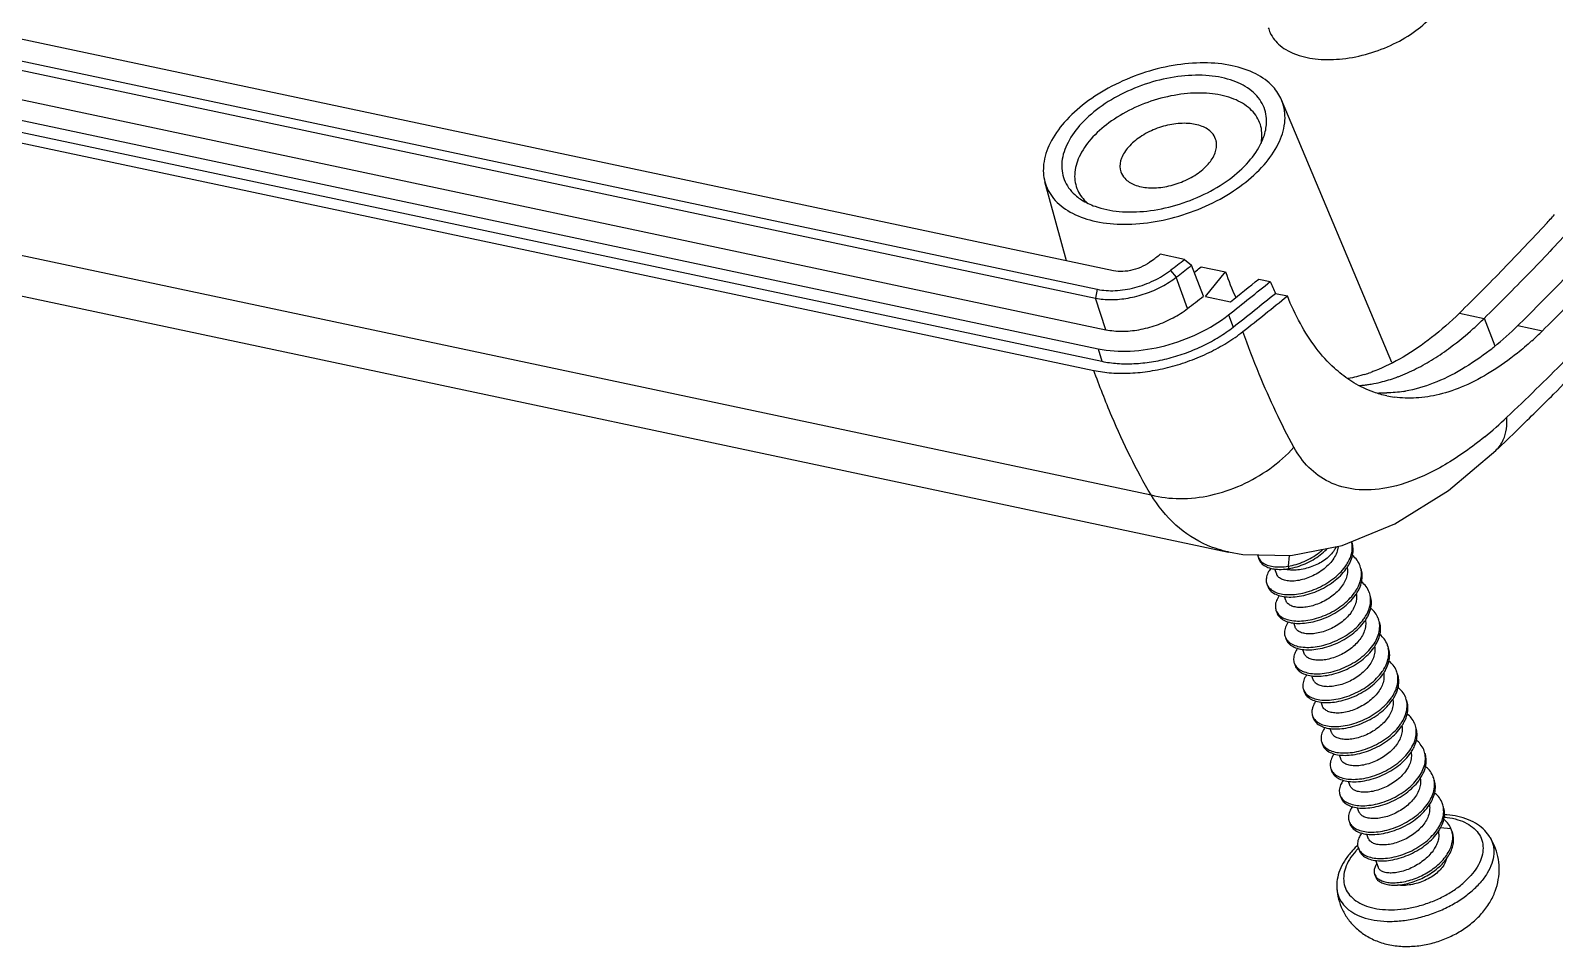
# Model space of a CAD drawing. Header units: millimetres. Extents: x 1786 to 4339, y -2795 to -1928.
# Drawn here: x 3436.51 to 3479.31, y -2686.36 to -2660.64 of the extents above; entities that cross this region are included whole.
import ezdxf

# ---------------------------------------------------------------- set-up
doc = ezdxf.new("R2010")
doc.units = ezdxf.units.MM

# ---------------------------------------------------------------- blocks, each defined once
blk = doc.blocks.new('*u252')
at = {"color": 7, "linetype": 'Continuous'}
for p, q in [((-4.547, -70.261, 0), (-73.9, -55.551, 0)), ((-74.415, -56.14, 0), (-5.062, -70.849, 0)), ((-74.472, -56.419, 0), (-5.119, -71.128, 0)), ((-74.14, -57.428, 0), (-4.787, -72.138, 0)), ((-74.872, -57.936, 0), (-5.033, -72.748, 0)), ((-74.754, -58.335, 0), (-4.915, -73.147, 0)), ((-75.007, -58.626, 0), (-5.171, -73.438, 0)), ((-72.791, -62.678, 0), (-3.348, -77.406, 0)), ((-70.022, -64.566, 0), (-0.875, -79.231, 0)), ((4.342, -73.185, 0), (0.82, -64.808, 0)), ((-6.04, -69.944, 0), (-6.734, -67.424, 0)), ((-2.278, -69.895, 0), (-3.055, -69.73, 0)), ((-2.278, -69.895, 0), (-2.056, -70.081, 0)), ((-2.724, -70.244, 0), (-2.541, -70.461, 0)), ((-2.182, -71.464, 0), (-2.541, -70.461, 0)), ((-2.103, -70.118, 0), (-2.056, -70.081, 0)), ((-1.676, -71.067, 0), (-2.056, -70.081, 0)), ((-1.968, -70.31, 0), (-1.91, -70.264, 0)), ((-1.746, -70.132, 0), (-0.969, -70.297, 0)), ((-1.614, -71.08, 0), (-0.969, -70.297, 0)), ((-5.062, -70.849, 0), (-5.119, -71.128, 0)), ((0.091, -70.522, 0), (0.458, -70.599, 0)), ((0.621, -70.979, 0), (1.004, -71.061, 0)), ((-4.787, -72.138, 0), (-5.119, -71.128, 0)), ((-1.614, -71.08, 0), (-0.816, -71.25, 0)), ((-0.873, -71.664, 0), (-0.724, -72.055, 0)), ((6.493, -71.609, 0), (7.284, -71.777, 0)), ((7.286, -71.774, 0), (7.619, -72.657, 0)), ((8.359, -72.005, 0), (9.145, -72.171, 0)), ((-5.033, -72.748, 0), (-4.915, -73.147, 0)), ((7.659, -75.99, 0), (7.659, -75.99, 0)), ((-0.875, -79.231, 0), (-0.88, -79.23, 0)), ((0.069, -79.382, 0), (0.095, -79.459, 0)), ((1.065, -79.346, 0), (1.025, -79.685, 0)), ((1.025, -79.685, 0), (1.051, -79.762, 0)), ((0.665, -79.938, 0), (0.608, -79.774, 0)), ((0.348, -80.246, 0), (0.375, -80.323, 0)), ((0.957, -80.78, 0), (0.913, -80.654, 0)), ((0.64, -81.088, 0), (0.666, -81.165, 0)), ((1.248, -81.622, 0), (1.205, -81.496, 0)), ((0.931, -81.93, 0), (0.958, -82.007, 0)), ((1.54, -82.464, 0), (1.496, -82.339, 0)), ((1.223, -82.772, 0), (1.249, -82.848, 0)), ((1.514, -83.614, 0), (1.541, -83.69, 0)), ((1.831, -83.306, 0), (1.788, -83.181, 0)), ((2.123, -84.148, 0), (2.08, -84.023, 0)), ((1.806, -84.456, 0), (1.832, -84.532, 0)), ((2.414, -84.99, 0), (2.371, -84.866, 0)), ((2.098, -85.298, 0), (2.124, -85.374, 0)), ((2.706, -85.832, 0), (2.663, -85.708, 0)), ((2.389, -86.14, 0), (2.416, -86.216, 0)), ((2.997, -86.674, 0), (2.954, -86.55, 0)), ((2.681, -86.982, 0), (2.707, -87.058, 0)), ((3.289, -87.516, 0), (3.246, -87.391, 0)), ((2.972, -87.823, 0), (2.999, -87.9, 0)), ((5.89, -88.024, 0), (6.223, -88.05, 0)), ((3.58, -88.358, 0), (3.537, -88.233, 0)), ((6.244, -88.103, 0), (6.223, -88.05, 0)), ((6.27, -88.18, 0), (6.244, -88.103, 0)), ((3.264, -88.665, 0), (3.29, -88.742, 0)), ((3.907, -89.301, 0), (3.829, -89.074, 0)), ((3.786, -89.507, 0), (3.813, -89.584, 0))]:
    blk.add_line(p, q, dxfattribs=at)
at = {"color": 7, "linetype": 'Continuous', "elevation": 0}
blk.add_lwpolyline([(-0.88, -79.23), (-0.418, -79.311), (1.117, -79.347), (2.75, -79.028), (4.434, -78.337), (6.143, -77.265), (7.659, -75.99)], dxfattribs=at)
at = {"color": 7, "linetype": 'Continuous'}
for centre, radius, start, end in [((-1.588, -65.338, 0), 1.949, 335.1603, 340.8011), ((-48.075, -14.621, 0), 80.484, 314.5222, 318.00179), ((-64.548, 8.615, 0), 99.595, 307.9266, 308.12829), ((-64.582, 9.141, 0), 100.64, 307.92641, 308.24885), ((-64.557, 9.126, 0), 100.897, 307.92642, 308.2424), ((-62.977, 5.972, 0), 97.678, 308.69559, 308.81912), ((-63.663, 8.211, 0), 101.6, 308.17104, 309.13201), ((-63.303, 7.532, 0), 100.554, 308.42019, 309.08285), ((-63.528, 7.839, 0), 101.623, 308.17092, 309.1415), ((7.514, -67.797, 0), 7.592, 201.6584, 204.7781), ((-64.154, 8.068, 0), 100.825, 307.92627, 308.29129), ((-63.315, 7.813, 0), 101.775, 308.17111, 309.19601), ((-0.549, -63.806, 0), 11.175, 312.0569, 314.4988), ((0.948, -64.495, 0), 10.551, 309.0884, 314.6234), ((1.438, -64.36, 0), 10.973, 312.1325, 314.6143), ((1.559, -65.228, 0), 9.596, 308.0166, 309.0124), ((3.029, -70.128, 0), 3.801, 273.7775, 275.4525), ((3.022, -70.053, 0), 3.876, 275.4565, 277.6448), ((1.973, -68.769, 0), 5.024, 287.4077, 289.6759), ((3.011, -69.976, 0), 3.954, 277.6448, 278.4998), ((2.989, -69.831, 0), 4.101, 278.5092, 280.8675), ((2.728, -68.821, 0), 5.145, 287.7001, 290.6163), ((4.108, -70.62, 0), 3.537, 266.8543, 271.0578), ((4.873, -70.983, 0), 3.339, 258.0132, 262.1803), ((4.058, -69.991, 0), 4.168, 279.104, 279.8471), ((-0.86, -65.587, 0), 12.884, 309.3053, 313.5051), ((-51.722, -13.292, 0), 86.355, 313.44325, 314.10032), ((2.367, -79.074, 0), 0.709, 12.4898, 13.8803), ((0.407, -79.265, 0), 0.358, 189.236, 211.3268), ((0.401, -79.269, 0), 0.351, 211.3658, 211.5969), ((2.668, -79.914, 0), 0.699, 12.4703, 19.058), ((0.702, -80.124, 0), 0.374, 199.1208, 211.4836), ((2.959, -80.756, 0), 0.7, 12.4725, 19.0524), ((0.994, -80.965, 0), 0.375, 199.1486, 211.4703), ((0.989, -80.968, 0), 0.369, 211.4926, 212.1211), ((3.249, -81.598, 0), 0.701, 12.4752, 19.0479), ((1.287, -81.806, 0), 0.376, 199.1755, 211.4612), ((1.283, -81.809, 0), 0.372, 211.4745, 212.6496), ((3.54, -82.44, 0), 0.702, 12.4783, 19.0446), ((1.578, -82.648, 0), 0.376, 199.1967, 211.4719), ((1.576, -82.649, 0), 0.374, 211.4739, 213.1901), ((1.711, -82.506, 0), 0.572, 233.9597, 239.859), ((3.83, -83.283, 0), 0.703, 12.4816, 19.0423), ((1.871, -83.489, 0), 0.378, 199.2258, 211.454), ((1.87, -83.49, 0), 0.376, 211.4494, 213.7022), ((4.121, -84.125, 0), 0.704, 12.4853, 19.0411), ((2.163, -84.331, 0), 0.378, 199.2484, 214.2264), ((4.412, -84.967, 0), 0.705, 12.489, 19.041), ((2.455, -85.173, 0), 0.379, 199.269, 211.4601), ((2.457, -85.172, 0), 0.381, 211.4379, 214.7491), ((4.703, -85.809, 0), 0.705, 12.4928, 19.0418), ((2.747, -86.014, 0), 0.379, 199.2873, 211.4673), ((2.75, -86.013, 0), 0.383, 211.4368, 215.2705), ((4.994, -86.651, 0), 0.706, 12.4966, 19.0434), ((3.038, -86.856, 0), 0.379, 199.303, 211.4768), ((3.044, -86.853, 0), 0.385, 211.4385, 215.7905), ((4.283, -86.41, 0), 1.471, 326.0348, 326.7486), ((5.285, -87.493, 0), 0.706, 12.5003, 19.046), ((3.33, -87.698, 0), 0.379, 199.3158, 211.4884), ((3.337, -87.694, 0), 0.387, 211.4429, 216.3092), ((4.578, -87.254, 0), 1.467, 326.2743, 326.7498), ((5.593, -88.328, 0), 0.688, 9.2025, 19.0634), ((6.672, -88.796, 0), 0.922, 29.166, 34.3386), ((5.065, -90.581, 0), 2.695, 133.2789, 138.7517), ((4.912, -90.284, 0), 2.295, 136.4085, 138.8022), ((5.222, -90.743, 0), 2.92, 132.4861, 133.3385), ((4.978, -90.346, 0), 2.385, 135.8293, 136.4198), ((3.621, -88.54, 0), 0.378, 199.3256, 211.5017), ((3.63, -88.535, 0), 0.389, 211.4496, 216.8267), ((4.077, -89.4, 0), 0.31, 215.1002, 218.044)]:
    blk.add_arc(centre, radius, start, end, dxfattribs=at)
for points, start_tangent, end_tangent in [([(0.395, -62.503, 0), (0.452, -62.662, 0), (0.775, -63.072, 0), (1.299, -63.361, 0), (1.982, -63.505, 0), (2.768, -63.494, 0), (3.594, -63.328, 0), (4.394, -63.021, 0), (5.101, -62.597, 0), (5.659, -62.09, 0)], (0.262345, -0.964974), (0.658501, 0.75258)), ([(0.82, -64.809, 0), (0.547, -64.387, 0), (-0.004, -63.976, 0), (-0.755, -63.716, 0), (-1.653, -63.626, 0), (-2.639, -63.711, 0), (-3.644, -63.966, 0), (-4.601, -64.373, 0), (-5.443, -64.905, 0), (-6.114, -65.524, 0)], (-0.389768, 0.920913), (-0.658501, -0.75258)), ([(0.252, -65.979, 0), (0.338, -65.544, 0), (0.231, -64.985, 0), (-0.132, -64.524, 0), (-0.721, -64.199, 0), (-1.49, -64.036, 0), (-2.375, -64.048, 0), (-3.304, -64.235, 0), (-4.203, -64.581, 0), (-4.999, -65.058, 0), (-5.627, -65.628, 0)], (0.327626, 0.944808), (-0.658501, -0.75258)), ([(0.192, -65.983, 0), (0.094, -65.471, 0), (-0.238, -65.049, 0), (-0.777, -64.752, 0), (-1.48, -64.603, 0), (-2.289, -64.614, 0), (-3.14, -64.785, 0), (-3.962, -65.101, 0), (-4.69, -65.538, 0), (-5.265, -66.059, 0)], (0.038762, 0.999248), (-0.658501, -0.75258)), ([(0.258, -66.876, 0), (0.712, -66.21, 0), (0.918, -65.543, 0), (0.862, -64.922, 0), (0.82, -64.809, 0)], (0.658501, 0.75258), (-0.389768, 0.920913)), ([(-6.114, -65.524, 0), (-6.568, -66.19, 0), (-6.774, -66.857, 0), (-6.734, -67.424, 0)], (-0.658501, -0.75258), (0.264334, -0.964431)), ([(-5.627, -65.628, 0), (-6.037, -66.244, 0), (-6.194, -66.856, 0), (-6.087, -67.416, 0), (-5.724, -67.877, 0), (-5.566, -67.992, 0)], (-0.658501, -0.75258), (0.840107, -0.542421)), ([(-1.286, -66.054, 0), (-1.404, -65.859, 0), (-1.72, -65.65, 0), (-2.158, -65.558, 0), (-2.682, -65.588, 0), (-3.211, -65.736, 0), (-3.697, -65.99, 0), (-4.07, -66.313, 0)], (-0.344653, 0.93873), (-0.658501, -0.75258)), ([(-5.265, -66.059, 0), (-5.639, -66.623, 0), (-5.784, -67.183, 0), (-5.686, -67.695, 0)], (-0.658501, -0.75258), (0.416773, -0.90901)), ([(-1.521, -66.853, 0), (-1.301, -66.498, 0), (-1.261, -66.15, 0), (-1.286, -66.054, 0)], (0.658501, 0.75258), (-0.344653, 0.93873)), ([(0.163, -66.208, 0), (0.192, -65.983, 0)], (0.214566, 0.97671), (0.038762, 0.999248)), ([(-4.07, -66.313, 0), (-4.29, -66.668, 0), (-4.331, -67.016, 0), (-4.309, -67.1, 0)], (-0.658501, -0.75258), (0.325133, -0.945668)), ([(-0.229, -66.773, 0), (0.181, -66.157, 0)], (0.658501, 0.75258), (0.418968, 0.908001)), ([(-6.734, -67.424, 0), (-6.718, -67.479, 0), (-6.404, -68.013, 0), (-5.852, -68.425, 0), (-5.102, -68.684, 0), (-4.203, -68.774, 0), (-3.217, -68.689, 0), (-2.212, -68.434, 0), (-1.255, -68.027, 0), (-0.413, -67.496, 0), (0.258, -66.876, 0)], (0.264334, -0.964431), (0.658501, 0.75258)), ([(-5.135, -68.202, 0), (-4.367, -68.365, 0), (-3.482, -68.352, 0), (-2.552, -68.165, 0), (-1.653, -67.819, 0), (-0.857, -67.342, 0), (-0.229, -66.773, 0)], (0.941185, -0.337892), (0.658501, 0.75258)), ([(-4.309, -67.1, 0), (-4.187, -67.307, 0), (-3.871, -67.515, 0), (-3.433, -67.608, 0), (-2.909, -67.578, 0), (-2.38, -67.43, 0), (-1.895, -67.176, 0), (-1.521, -66.853, 0)], (0.325133, -0.945668), (0.658501, 0.75258)), ([(11.343, -67.484, 0), (10.046, -68.928, 0), (8.693, -70.358, 0), (7.284, -71.777, 0)], (-0.658501, -0.75258), (-0.713525, -0.70063)), ([(-5.686, -67.695, 0), (-5.387, -68.088, 0)], (0.416773, -0.90901), (0.749378, -0.662143)), ([(-5.566, -67.992, 0), (-5.135, -68.202, 0)], (0.840107, -0.542421), (0.941185, -0.337892)), ([(9.145, -72.171, 0), (10.548, -70.754, 0), (11.899, -69.322, 0), (13.196, -67.877, 0)], (0.712047, 0.702132), (0.658501, 0.75258)), ([(6.493, -71.609, 0), (7.903, -70.193, 0), (9.258, -68.762, 0), (9.528, -68.467, 0)], (0.714226, 0.699915), (0.674144, 0.7386)), ([(-3.331, -69.946, 0), (-3.608, -70.116, 0), (-3.926, -70.232, 0), (-4.25, -70.282, 0), (-4.547, -70.261, 0)], (-0.788798, -0.614652), (-0.97824, 0.207477)), ([(-5.119, -71.128, 0), (-4.624, -71.178, 0), (-4.08, -71.129, 0), (-3.526, -70.986, 0), (-3.001, -70.758, 0), (-2.541, -70.461, 0)], (0.97824, -0.207477), (0.788798, 0.614652)), ([(-5.062, -70.849, 0), (-4.492, -70.891, 0), (-3.867, -70.795, 0), (-3.256, -70.571, 0), (-2.724, -70.244, 0)], (0.97824, -0.207477), (0.788798, 0.614652)), ([(-0.969, -70.297, 0), (-0.646, -71.103, 0)], (0.32722, -0.944948), (0.419314, -0.907841)), ([(12.599, -70.229, 0), (11.606, -71.313, 0), (9.851, -73.135, 0), (8.009, -74.932, 0)], (-0.668544, -0.743673), (-0.726044, -0.687648)), ([(8.374, -75.305, 0), (9.497, -74.196, 0), (11.254, -72.374, 0), (12.926, -70.524, 0)], (0.71811, 0.695929), (0.658501, 0.75258)), ([(-4.787, -72.138, 0), (-4.286, -72.187, 0), (-3.737, -72.138, 0), (-3.177, -71.993, 0), (-2.646, -71.763, 0), (-2.182, -71.464, 0)], (0.97824, -0.207477), (0.788798, 0.614652)), ([(2.62, -73.466, 0), (2.504, -73.365, 0), (1.924, -72.728, 0), (1.418, -71.944, 0), (1.004, -71.061, 0)], (-0.763536, 0.645765), (-0.368691, 0.929552)), ([(-5.033, -72.748, 0), (-4.017, -72.821, 0), (-2.905, -72.649, 0), (-1.818, -72.248, 0), (-0.873, -71.664, 0)], (0.97824, -0.207477), (0.786159, 0.618025)), ([(6.493, -71.609, 0), (5.602, -72.392, 0), (4.696, -73.012, 0), (3.792, -73.453, 0), (3.665, -73.5, 0)], (-0.714226, -0.699915), (-0.941675, -0.336524)), ([(-5.171, -73.438, 0), (-4.613, -73.515, 0), (-4.01, -73.522, 0), (-3.38, -73.458, 0), (-2.739, -73.325, 0), (-2.105, -73.126, 0), (-1.495, -72.867, 0), (-0.928, -72.555, 0), (-0.417, -72.199, 0)], (0.97824, -0.207477), (0.786134, 0.618056)), ([(-4.915, -73.147, 0), (-4.423, -73.215, 0), (-3.891, -73.22, 0), (-3.336, -73.164, 0), (-2.771, -73.047, 0), (-2.212, -72.871, 0), (-1.675, -72.643, 0), (-1.174, -72.368, 0), (-0.724, -72.055, 0)], (0.97824, -0.207477), (0.786159, 0.618025)), ([(1.214, -75.891, 0), (0.637, -74.759, 0), (0.107, -73.558, 0), (-0.417, -72.199, 0)], (-0.482645, 0.875816), (-0.338045, 0.94113)), ([(4.54, -73.637, 0), (5.118, -73.381, 0), (5.667, -73.071, 0), (6.214, -72.696, 0), (6.937, -72.103, 0)], (0.936063, 0.351832), (0.742696, 0.669629)), ([(8.799, -72.498, 0), (8.343, -72.886, 0), (7.497, -73.486, 0), (6.651, -73.931, 0), (5.848, -74.203, 0), (5.11, -74.316, 0), (4.419, -74.29, 0)], (-0.741785, -0.670637), (-0.990705, 0.136025)), ([(7.47, -72.788, 0), (6.564, -73.408, 0), (5.658, -73.849, 0), (4.771, -74.098, 0)], (-0.787855, -0.61586), (-0.98527, -0.171006)), ([(-3.348, -77.406, 0), (-4.005, -76.194, 0), (-4.597, -74.903, 0), (-5.171, -73.438, 0)], (-0.508647, 0.860975), (-0.339195, 0.940716)), ([(4.18, -74.249, 0), (3.761, -74.131, 0), (3.125, -73.83, 0), (2.62, -73.466, 0)], (-0.9782, 0.207664), (-0.763536, 0.645765)), ([(3.476, -73.563, 0), (2.943, -73.696, 0)], (-0.954256, -0.298989), (-0.983482, -0.181007)), ([(3.762, -73.858, 0), (4.042, -73.795, 0), (4.292, -73.722, 0)], (0.982101, 0.188354), (0.952751, 0.303751)), ([(4.718, -74.107, 0), (4.173, -74.156, 0)], (-0.987405, -0.158215), (-0.999836, -0.018088)), ([(7.657, -75.988, 0), (7.893, -75.654, 0), (8.009, -74.932, 0)], (0.719278, 0.694722), (-0.045039, 0.998985)), ([(7.301, -75.556, 0), (6.666, -76.038, 0), (5.361, -76.796, 0), (4.18, -77.184, 0), (3.164, -77.232, 0), (2.333, -76.995, 0), (1.688, -76.53, 0), (1.214, -75.891, 0)], (-0.774494, -0.632581), (-0.482818, 0.875721)), ([(-3.348, -77.406, 0), (-2.426, -77.526, 0), (-1.443, -77.419, 0), (-0.464, -77.094, 0), (0.442, -76.573, 0), (1.214, -75.891, 0)], (0.966447, -0.256867), (0.676347, 0.736583)), ([(-0.88, -79.23, 0), (-1.548, -79.019, 0), (-2.555, -78.37, 0), (-3.348, -77.406, 0)], (-0.977918, 0.208989), (-0.526515, 0.850166)), ([(2.626, -79.054, 0), (2.608, -79.156, 0), (2.538, -79.34, 0), (2.422, -79.519, 0), (2.268, -79.686, 0), (2.082, -79.836, 0), (1.874, -79.962, 0), (1.655, -80.059, 0), (1.435, -80.124, 0), (1.225, -80.157, 0), (1.036, -80.155, 0), (0.877, -80.122, 0), (0.757, -80.06, 0), (0.68, -79.973, 0), (0.665, -79.938, 0)], (-0.102461, -0.994737), (-0.323754, 0.946141)), ([(1.025, -79.685, 0), (1.283, -79.625, 0), (1.54, -79.531, 0), (1.786, -79.407, 0), (2.012, -79.257, 0), (2.139, -79.151, 0)], (0.9863, 0.164962), (0.742111, 0.670277)), ([(2.556, -79.069, 0), (2.5, -79.173, 0), (2.384, -79.32, 0), (2.23, -79.457, 0), (2.045, -79.578, 0), (1.837, -79.677, 0), (1.616, -79.751, 0), (1.391, -79.795, 0), (1.173, -79.808, 0), (1.048, -79.801, 0)], (-0.391873, -0.920019), (-0.993836, 0.110863)), ([(1.051, -79.762, 0), (1.313, -79.7, 0), (1.574, -79.604, 0), (1.824, -79.477, 0), (2.051, -79.323, 0), (2.247, -79.149, 0), (2.271, -79.124, 0)], (0.9863, 0.164962), (0.683081, 0.730343)), ([(2.89, -79.64, 0), (2.979, -79.481, 0), (3.056, -79.259, 0), (3.075, -79.042, 0), (3.059, -78.921, 0)], (0.548397, 0.836218), (-0.216282, 0.976331)), ([(2.944, -79.672, 0), (3.006, -79.558, 0), (3.083, -79.335, 0), (3.102, -79.118, 0), (3.064, -78.92, 0)], (0.517061, 0.855948), (-0.327031, 0.945014)), ([(0.095, -79.459, 0), (0.128, -79.528, 0), (0.231, -79.64, 0), (0.383, -79.723, 0), (0.577, -79.772, 0), (0.803, -79.786, 0), (1.051, -79.762, 0)], (0.327563, -0.944829), (0.9863, 0.164962)), ([(0.102, -79.453, 0), (0.204, -79.564, 0), (0.356, -79.646, 0), (0.55, -79.696, 0), (0.776, -79.709, 0), (1.025, -79.685, 0)], (0.523939, -0.851756), (0.9863, 0.164962)), ([(0.481, -79.746, 0), (0.406, -79.856, 0), (0.34, -80.022, 0), (0.332, -80.179, 0), (0.348, -80.246, 0)], (-0.618355, -0.785899), (0.327769, -0.944758)), ([(0.375, -80.323, 0), (0.41, -80.396, 0), (0.517, -80.512, 0), (0.676, -80.599, 0), (0.88, -80.652, 0), (1.119, -80.667, 0), (1.385, -80.643, 0), (1.664, -80.58, 0), (1.947, -80.479, 0), (2.22, -80.343, 0), (2.473, -80.177, 0), (2.694, -79.986, 0), (2.874, -79.777, 0), (2.944, -79.672, 0)], (0.327769, -0.944758), (0.517061, 0.855948)), ([(0.383, -80.319, 0), (0.491, -80.436, 0), (0.649, -80.523, 0), (0.853, -80.575, 0), (1.093, -80.591, 0), (1.358, -80.567, 0), (1.638, -80.504, 0), (1.92, -80.403, 0), (2.194, -80.267, 0), (2.446, -80.1, 0), (2.667, -79.91, 0), (2.848, -79.701, 0), (2.89, -79.64, 0)], (0.522714, -0.852508), (0.548397, 0.836218)), ([(2.911, -79.721, 0), (2.919, -79.773, 0), (2.911, -79.943, 0), (2.859, -80.119, 0), (2.764, -80.292, 0)], (0.1842, -0.982889), (-0.559309, -0.828959)), ([(3.329, -79.685, 0), (3.325, -79.675, 0), (3.226, -79.492, 0), (3.081, -79.342, 0)], (-0.3269, 0.945059), (-0.7778, 0.628512)), ([(1.048, -79.801, 0), (0.971, -79.789, 0), (0.917, -79.778, 0)], (-0.993836, 0.110863), (-0.972919, 0.231146)), ([(3.181, -80.482, 0), (3.273, -80.318, 0), (3.349, -80.096, 0), (3.367, -79.879, 0), (3.351, -79.763, 0)], (0.548406, 0.836212), (-0.216291, 0.976329)), ([(3.236, -80.514, 0), (3.3, -80.394, 0), (3.375, -80.172, 0), (3.393, -79.955, 0), (3.355, -79.762, 0)], (0.516844, 0.85608), (-0.3269, 0.945059)), ([(3.62, -80.527, 0), (3.615, -80.513, 0), (3.515, -80.33, 0), (3.372, -80.184, 0)], (-0.326789, 0.945097), (-0.778077, 0.628169)), ([(0.75, -80.616, 0), (0.695, -80.702, 0), (0.63, -80.868, 0), (0.624, -81.025, 0), (0.64, -81.088, 0)], (-0.588874, -0.808225), (0.328083, -0.944649)), ([(0.666, -81.165, 0), (0.703, -81.241, 0), (0.812, -81.357, 0), (0.972, -81.443, 0), (1.176, -81.495, 0), (1.417, -81.509, 0), (1.682, -81.484, 0), (1.963, -81.42, 0), (2.245, -81.318, 0), (2.518, -81.182, 0), (2.77, -81.015, 0), (2.99, -80.823, 0), (3.169, -80.614, 0), (3.236, -80.514, 0)], (0.328083, -0.944649), (0.516844, 0.85608)), ([(0.677, -81.164, 0), (0.785, -81.28, 0), (0.945, -81.366, 0), (1.15, -81.418, 0), (1.39, -81.433, 0), (1.656, -81.408, 0), (1.936, -81.344, 0), (2.219, -81.242, 0), (2.492, -81.105, 0), (2.744, -80.938, 0), (2.964, -80.747, 0), (3.143, -80.537, 0), (3.181, -80.482, 0)], (0.531713, -0.846925), (0.548406, 0.836212)), ([(2.764, -80.292, 0), (2.631, -80.457, 0), (2.467, -80.608, 0), (2.279, -80.74, 0), (2.075, -80.848, 0), (1.863, -80.929, 0), (1.655, -80.981, 0), (1.461, -81.002, 0), (1.288, -80.992, 0), (1.142, -80.954, 0), (1.032, -80.889, 0), (0.966, -80.802, 0), (0.957, -80.78, 0)], (-0.559309, -0.828959), (-0.323689, 0.946164)), ([(3.203, -80.563, 0), (3.21, -80.614, 0), (3.203, -80.786, 0), (3.15, -80.961, 0), (3.055, -81.134, 0)], (0.183674, -0.982987), (-0.559309, -0.828959)), ([(3.473, -81.324, 0), (3.567, -81.155, 0), (3.642, -80.932, 0), (3.658, -80.716, 0), (3.642, -80.605, 0)], (0.548411, 0.836209), (-0.216309, 0.976325)), ([(3.527, -81.356, 0), (3.594, -81.231, 0), (3.668, -81.009, 0), (3.684, -80.792, 0), (3.647, -80.604, 0)], (0.516717, 0.856157), (-0.326789, 0.945097)), ([(3.055, -81.134, 0), (2.922, -81.3, 0), (2.753, -81.454, 0), (2.562, -81.587, 0), (2.358, -81.693, 0), (2.145, -81.774, 0), (1.933, -81.825, 0), (1.736, -81.844, 0), (1.566, -81.832, 0), (1.424, -81.792, 0), (1.317, -81.725, 0), (1.254, -81.637, 0), (1.248, -81.622, 0)], (-0.559309, -0.828959), (-0.323679, 0.946167)), ([(3.912, -81.369, 0), (3.905, -81.35, 0), (3.803, -81.168, 0), (3.663, -81.026, 0)], (-0.326696, 0.94513), (-0.778342, 0.62784)), ([(1.042, -81.458, 0), (0.985, -81.548, 0), (0.921, -81.714, 0), (0.916, -81.87, 0), (0.932, -81.93, 0)], (-0.588802, -0.808278), (0.328384, -0.944544)), ([(0.958, -82.006, 0), (0.996, -82.086, 0), (1.106, -82.201, 0), (1.268, -82.286, 0), (1.473, -82.337, 0), (1.714, -82.351, 0), (1.98, -82.325, 0), (2.261, -82.26, 0), (2.543, -82.157, 0), (2.816, -82.02, 0), (3.067, -81.852, 0), (3.286, -81.66, 0), (3.465, -81.451, 0), (3.527, -81.356, 0)], (0.328384, -0.944544), (0.516717, 0.856157)), ([(0.97, -82.009, 0), (1.08, -82.124, 0), (1.241, -82.21, 0), (1.447, -82.261, 0), (1.688, -82.274, 0), (1.954, -82.249, 0), (2.234, -82.184, 0), (2.517, -82.081, 0), (2.789, -81.943, 0), (3.041, -81.776, 0), (3.26, -81.584, 0), (3.438, -81.374, 0), (3.473, -81.324, 0)], (0.539507, -0.841981), (0.548411, 0.836209)), ([(1.424, -83.001, 0), (1.537, -83.053, 0), (1.743, -83.104, 0), (1.985, -83.116, 0), (2.252, -83.089, 0), (2.532, -83.024, 0), (2.815, -82.92, 0), (3.087, -82.782, 0), (3.338, -82.614, 0), (3.556, -82.421, 0), (3.733, -82.211, 0), (3.861, -81.991, 0), (3.934, -81.769, 0), (3.949, -81.553, 0), (3.934, -81.447, 0)], (0.864212, -0.503128), (-0.216333, 0.97632)), ([(3.494, -81.405, 0), (3.501, -81.449, 0), (3.495, -81.622, 0), (3.442, -81.802, 0), (3.347, -81.976, 0)], (0.183986, -0.982929), (-0.559309, -0.828959)), ([(3.819, -82.197, 0), (3.888, -82.068, 0), (3.961, -81.846, 0), (3.976, -81.629, 0), (3.938, -81.446, 0)], (0.516609, 0.856221), (-0.326696, 0.94513)), ([(3.347, -81.976, 0), (3.22, -82.135, 0), (3.06, -82.284, 0), (2.877, -82.414, 0), (2.68, -82.521, 0), (2.477, -82.603, 0), (2.276, -82.657, 0), (2.084, -82.684, 0), (1.911, -82.681, 0), (1.763, -82.651, 0), (1.647, -82.597, 0)], (-0.559309, -0.828959), (-0.829041, 0.559188)), ([(4.204, -82.211, 0), (4.195, -82.188, 0), (4.092, -82.006, 0), (3.955, -81.867, 0)], (-0.326621, 0.945155), (-0.778595, 0.627527)), ([(1.333, -82.3, 0), (1.274, -82.394, 0), (1.212, -82.559, 0), (1.208, -82.715, 0), (1.223, -82.772, 0)], (-0.588693, -0.808357), (0.328576, -0.944477)), ([(1.401, -83.045, 0), (1.564, -83.13, 0), (1.77, -83.18, 0), (2.012, -83.193, 0), (2.278, -83.166, 0), (2.559, -83.1, 0), (2.841, -82.996, 0), (3.113, -82.858, 0), (3.364, -82.69, 0), (3.583, -82.498, 0), (3.76, -82.288, 0), (3.819, -82.197, 0)], (0.807921, -0.589291), (0.516609, 0.856221)), ([(1.647, -82.597, 0), (1.573, -82.527, 0), (1.54, -82.464, 0)], (-0.829041, 0.559188), (-0.329644, 0.944105)), ([(3.786, -82.248, 0), (3.793, -82.301, 0), (3.786, -82.47, 0), (3.733, -82.645, 0), (3.638, -82.818, 0)], (0.181428, -0.983404), (-0.559309, -0.828959)), ([(4.056, -83.008, 0), (4.155, -82.828, 0), (4.227, -82.606, 0), (4.24, -82.39, 0), (4.225, -82.289, 0)], (0.548406, 0.836212), (-0.216364, 0.976313)), ([(4.111, -83.039, 0), (4.181, -82.905, 0), (4.253, -82.682, 0), (4.267, -82.466, 0), (4.23, -82.288, 0)], (0.516378, 0.856361), (-0.326621, 0.945155)), ([(1.25, -82.848, 0), (1.29, -82.931, 0), (1.345, -82.998, 0)], (0.328576, -0.944477), (0.710733, -0.703462)), ([(1.263, -82.854, 0), (1.375, -82.969, 0)], (0.547428, -0.836853), (0.807921, -0.589291)), ([(1.345, -82.998, 0), (1.401, -83.045, 0)], (0.710733, -0.703462), (0.807921, -0.589291)), ([(1.625, -83.143, 0), (1.564, -83.239, 0), (1.503, -83.405, 0), (1.5, -83.561, 0), (1.515, -83.614, 0)], (-0.588563, -0.808451), (0.328925, -0.944356)), ([(1.541, -83.69, 0), (1.583, -83.775, 0), (1.696, -83.889, 0), (1.859, -83.973, 0), (2.067, -84.023, 0), (2.309, -84.034, 0), (2.576, -84.007, 0), (2.857, -83.94, 0), (3.139, -83.836, 0), (3.411, -83.697, 0), (3.661, -83.528, 0), (3.879, -83.335, 0), (4.055, -83.125, 0), (4.111, -83.039, 0)], (0.328925, -0.944356), (0.516378, 0.856361)), ([(1.557, -83.699, 0), (1.669, -83.813, 0), (1.833, -83.897, 0), (2.04, -83.946, 0), (2.283, -83.958, 0), (2.55, -83.93, 0), (2.831, -83.863, 0), (3.113, -83.759, 0), (3.385, -83.62, 0), (3.635, -83.451, 0), (3.852, -83.258, 0), (4.028, -83.048, 0), (4.056, -83.008, 0)], (0.554893, -0.831922), (0.548406, 0.836212)), ([(3.638, -82.818, 0), (3.506, -82.983, 0), (3.341, -83.134, 0), (3.154, -83.265, 0), (2.952, -83.373, 0), (2.74, -83.454, 0), (2.53, -83.506, 0), (2.336, -83.527, 0), (2.164, -83.518, 0), (2.017, -83.48, 0), (1.906, -83.414, 0), (1.84, -83.327, 0), (1.831, -83.306, 0)], (-0.559309, -0.828959), (-0.323368, 0.946273)), ([(4.078, -83.09, 0), (4.084, -83.137, 0), (4.078, -83.31, 0), (4.025, -83.487, 0), (3.93, -83.66, 0)], (0.181546, -0.983382), (-0.559309, -0.828959)), ([(4.495, -83.053, 0), (4.485, -83.025, 0), (4.38, -82.844, 0), (4.246, -82.709, 0)], (-0.326563, 0.945175), (-0.778834, 0.62723)), ([(4.347, -83.849, 0), (4.449, -83.665, 0), (4.519, -83.443, 0), (4.531, -83.227, 0), (4.517, -83.131, 0)], (0.548396, 0.836219), (-0.216399, 0.976305)), ([(4.402, -83.881, 0), (4.475, -83.741, 0), (4.546, -83.519, 0), (4.558, -83.303, 0), (4.522, -83.13, 0)], (0.516316, 0.856398), (-0.326563, 0.945175)), ([(4.787, -83.895, 0), (4.774, -83.862, 0), (4.669, -83.682, 0), (4.537, -83.551, 0)], (-0.326523, 0.945189), (-0.77906, 0.626949)), ([(1.916, -83.985, 0), (1.853, -84.085, 0), (1.793, -84.251, 0), (1.793, -84.406, 0), (1.806, -84.456, 0)], (-0.588396, -0.808573), (0.329156, -0.944276)), ([(1.833, -84.532, 0), (1.877, -84.62, 0), (1.991, -84.734, 0), (2.155, -84.817, 0), (2.364, -84.865, 0), (2.607, -84.876, 0), (2.874, -84.848, 0), (3.155, -84.78, 0), (3.437, -84.675, 0), (3.709, -84.535, 0), (3.958, -84.365, 0), (4.175, -84.172, 0), (4.35, -83.961, 0), (4.402, -83.881, 0)], (0.329156, -0.944276), (0.516316, 0.856398)), ([(1.851, -84.544, 0), (1.964, -84.657, 0), (2.129, -84.74, 0), (2.337, -84.789, 0), (2.58, -84.8, 0), (2.848, -84.771, 0), (3.129, -84.703, 0), (3.411, -84.598, 0), (3.682, -84.458, 0), (3.932, -84.289, 0), (4.149, -84.096, 0), (4.323, -83.885, 0), (4.347, -83.849, 0)], (0.562485, -0.826808), (0.548396, 0.836219)), ([(3.93, -83.66, 0), (3.796, -83.827, 0), (3.626, -83.981, 0), (3.432, -84.115, 0), (3.228, -84.221, 0), (3.015, -84.301, 0), (2.804, -84.351, 0), (2.608, -84.37, 0), (2.438, -84.357, 0), (2.297, -84.317, 0), (2.191, -84.25, 0), (2.128, -84.162, 0), (2.123, -84.148, 0)], (-0.559309, -0.828959), (-0.323769, 0.946136)), ([(4.369, -83.933, 0), (4.376, -83.977, 0), (4.37, -84.15, 0), (4.317, -84.328, 0), (4.221, -84.502, 0)], (0.180649, -0.983548), (-0.559309, -0.828959)), ([(4.639, -84.691, 0), (4.743, -84.501, 0), (4.812, -84.279, 0), (4.823, -84.064, 0), (4.808, -83.973, 0)], (0.54838, 0.836229), (-0.216438, 0.976296)), ([(4.694, -84.722, 0), (4.769, -84.578, 0), (4.838, -84.356, 0), (4.849, -84.14, 0), (4.813, -83.972, 0)], (0.516122, 0.856515), (-0.326523, 0.945189)), ([(4.221, -84.502, 0), (4.089, -84.667, 0), (3.924, -84.818, 0), (3.733, -84.952, 0), (3.528, -85.06, 0), (3.317, -85.14, 0), (3.109, -85.191, 0), (2.914, -85.211, 0), (2.741, -85.201, 0), (2.596, -85.162, 0), (2.488, -85.097, 0), (2.423, -85.011, 0), (2.414, -84.99, 0)], (-0.559309, -0.828959), (-0.323749, 0.946143)), ([(5.078, -84.737, 0), (5.064, -84.7, 0), (4.957, -84.52, 0), (4.828, -84.393, 0)], (-0.326498, 0.945198), (-0.779273, 0.626685)), ([(2.208, -84.827, 0), (2.143, -84.931, 0), (2.084, -85.097, 0), (2.085, -85.252, 0), (2.098, -85.298, 0)], (-0.588195, -0.808719), (0.329354, -0.944206)), ([(2.124, -85.374, 0), (2.171, -85.465, 0), (2.286, -85.578, 0), (2.451, -85.66, 0), (2.661, -85.708, 0), (2.904, -85.718, 0), (3.172, -85.688, 0), (3.453, -85.62, 0), (3.735, -85.514, 0), (4.007, -85.373, 0), (4.255, -85.203, 0), (4.471, -85.009, 0), (4.645, -84.798, 0), (4.694, -84.722, 0)], (0.329354, -0.944206), (0.516122, 0.856515)), ([(2.144, -85.389, 0), (2.259, -85.501, 0), (2.425, -85.584, 0), (2.634, -85.631, 0), (2.878, -85.641, 0), (3.146, -85.612, 0), (3.427, -85.543, 0), (3.709, -85.437, 0), (3.98, -85.297, 0), (4.229, -85.127, 0), (4.445, -84.933, 0), (4.618, -84.722, 0), (4.639, -84.691, 0)], (0.570006, -0.82164), (0.54838, 0.836229)), ([(4.278, -86.135, 0), (4.526, -85.964, 0), (4.741, -85.77, 0), (4.913, -85.559, 0), (5.036, -85.338, 0), (5.104, -85.116, 0), (5.114, -84.901, 0), (5.1, -84.815, 0)], (0.857395, 0.51466), (-0.216479, 0.976287)), ([(4.661, -84.776, 0), (4.668, -84.827, 0), (4.66, -84.997, 0), (4.608, -85.171, 0), (4.513, -85.344, 0)], (0.178374, -0.983963), (-0.559309, -0.828959)), ([(4.986, -85.564, 0), (5.063, -85.415, 0), (5.131, -85.193, 0), (5.14, -84.977, 0), (5.105, -84.814, 0)], (0.515888, 0.856656), (-0.326498, 0.945198)), ([(4.513, -85.344, 0), (4.391, -85.498, 0), (4.241, -85.64, 0), (4.069, -85.766, 0)], (-0.559309, -0.828959), (-0.83979, -0.542912)), ([(4.304, -86.211, 0), (4.552, -86.041, 0), (4.767, -85.846, 0), (4.94, -85.635, 0), (4.986, -85.564, 0)], (0.857395, 0.51466), (0.515888, 0.856656)), ([(5.37, -85.579, 0), (5.354, -85.537, 0), (5.245, -85.358, 0), (5.12, -85.234, 0)], (-0.326489, 0.945201), (-0.779471, 0.626438)), ([(2.499, -85.669, 0), (2.432, -85.777, 0), (2.375, -85.942, 0), (2.377, -86.097, 0), (2.389, -86.14, 0)], (-0.587961, -0.808889), (0.329516, -0.94415)), ([(4.069, -85.766, 0), (3.865, -85.88, 0), (3.651, -85.968, 0), (3.435, -86.027, 0), (3.232, -86.052, 0), (3.054, -86.046, 0), (2.902, -86.01, 0), (2.787, -85.945, 0), (2.716, -85.857, 0), (2.706, -85.832, 0)], (-0.83979, -0.542912), (-0.322934, 0.946421)), ([(4.953, -85.618, 0), (4.959, -85.659, 0), (4.953, -85.833, 0), (4.9, -86.012, 0), (4.804, -86.186, 0)], (0.178738, -0.983897), (-0.559309, -0.828959)), ([(5.222, -86.375, 0), (5.33, -86.175, 0), (5.397, -85.953, 0), (5.405, -85.738, 0), (5.392, -85.656, 0)], (0.54833, 0.836262), (-0.216521, 0.976278)), ([(5.277, -86.406, 0), (5.357, -86.251, 0), (5.423, -86.03, 0), (5.431, -85.815, 0), (5.396, -85.655, 0)], (0.515854, 0.856677), (-0.326489, 0.945201)), ([(5.661, -86.421, 0), (5.643, -86.375, 0), (5.534, -86.196, 0), (5.411, -86.076, 0)], (-0.326495, 0.945199), (-0.779655, 0.626209)), ([(2.416, -86.216, 0), (2.464, -86.31, 0), (2.58, -86.422, 0), (2.747, -86.504, 0), (2.957, -86.551, 0), (3.202, -86.56, 0), (3.47, -86.529, 0), (3.752, -86.46, 0), (4.033, -86.353, 0), (4.304, -86.211, 0)], (0.329516, -0.94415), (0.857395, 0.51466)), ([(2.438, -86.234, 0), (2.554, -86.346, 0), (2.721, -86.427, 0), (2.931, -86.474, 0), (3.175, -86.483, 0), (3.444, -86.453, 0), (3.725, -86.383, 0), (4.007, -86.276, 0), (4.278, -86.135, 0)], (0.577458, -0.81642), (0.857395, 0.51466)), ([(2.79, -86.511, 0), (2.722, -86.623, 0), (2.666, -86.788, 0), (2.669, -86.942, 0), (2.681, -86.981, 0)], (-0.587692, -0.809084), (0.329638, -0.944107)), ([(2.707, -87.058, 0), (2.758, -87.155, 0), (2.875, -87.266, 0), (3.043, -87.347, 0), (3.254, -87.393, 0), (3.499, -87.401, 0), (3.768, -87.37, 0), (4.05, -87.3, 0), (4.331, -87.192, 0), (4.602, -87.05, 0), (4.849, -86.878, 0), (5.063, -86.684, 0), (5.235, -86.472, 0), (5.277, -86.406, 0)], (0.329638, -0.944107), (0.515854, 0.856677)), ([(2.731, -87.078, 0), (2.849, -87.19, 0), (3.017, -87.271, 0), (3.228, -87.317, 0), (3.473, -87.325, 0), (3.742, -87.293, 0), (4.023, -87.223, 0), (4.305, -87.115, 0), (4.575, -86.973, 0), (4.823, -86.802, 0), (5.037, -86.607, 0), (5.208, -86.395, 0), (5.222, -86.375, 0)], (0.584839, -0.81115), (0.54833, 0.836262)), ([(4.804, -86.186, 0), (4.67, -86.353, 0), (4.5, -86.508, 0), (4.305, -86.642, 0), (4.1, -86.748, 0), (3.89, -86.827, 0), (3.68, -86.877, 0), (3.483, -86.895, 0), (3.313, -86.883, 0), (3.172, -86.843, 0), (3.067, -86.777, 0), (3.003, -86.689, 0), (2.997, -86.674, 0)], (-0.559309, -0.828959), (-0.323727, 0.94615)), ([(5.244, -86.461, 0), (5.251, -86.508, 0), (5.244, -86.678, 0), (5.191, -86.855, 0), (5.096, -87.028, 0)], (0.176279, -0.98434), (-0.559309, -0.828959)), ([(5.514, -87.217, 0), (5.624, -87.012, 0), (5.689, -86.79, 0), (5.696, -86.575, 0), (5.683, -86.498, 0)], (0.548295, 0.836285), (-0.216561, 0.976269)), ([(5.569, -87.247, 0), (5.65, -87.088, 0), (5.716, -86.866, 0), (5.722, -86.652, 0), (5.688, -86.497, 0)], (0.515611, 0.856823), (-0.326495, 0.945199)), ([(5.096, -87.028, 0), (4.963, -87.192, 0), (4.8, -87.343, 0), (4.611, -87.475, 0), (4.407, -87.583, 0), (4.195, -87.665, 0), (3.987, -87.716, 0), (3.793, -87.737, 0), (3.62, -87.728, 0), (3.474, -87.689, 0), (3.364, -87.624, 0), (3.298, -87.538, 0), (3.289, -87.516, 0)], (-0.559309, -0.828959), (-0.323743, 0.946145)), ([(5.953, -87.263, 0), (5.933, -87.212, 0), (5.822, -87.034, 0), (5.702, -86.918, 0)], (-0.326513, 0.945193), (-0.779825, 0.625998)), ([(3.082, -87.353, 0), (3.011, -87.469, 0), (2.957, -87.634, 0), (2.962, -87.788, 0), (2.972, -87.823, 0)], (-0.587388, -0.809305), (0.329716, -0.94408)), ([(2.999, -87.9, 0), (3.052, -88, 0), (3.17, -88.111, 0), (3.339, -88.191, 0), (3.551, -88.236, 0), (3.797, -88.243, 0), (4.066, -88.211, 0), (4.348, -88.139, 0), (4.63, -88.031, 0), (4.899, -87.888, 0), (5.146, -87.716, 0), (5.359, -87.521, 0), (5.53, -87.309, 0), (5.569, -87.247, 0)], (0.329716, -0.94408), (0.515611, 0.856823)), ([(3.025, -87.923, 0), (3.144, -88.034, 0), (3.313, -88.114, 0), (3.525, -88.159, 0), (3.771, -88.166, 0), (4.04, -88.134, 0), (4.321, -88.063, 0), (4.603, -87.954, 0), (4.873, -87.811, 0), (5.12, -87.639, 0), (5.333, -87.444, 0), (5.503, -87.232, 0)], (0.592147, -0.80583), (0.558671, 0.829389)), ([(5.536, -87.304, 0), (5.542, -87.35, 0), (5.535, -87.522, 0), (5.482, -87.697, 0), (5.387, -87.87, 0)], (0.17488, -0.98459), (-0.559309, -0.828959)), ([(5.805, -88.059, 0), (5.918, -87.848, 0), (5.981, -87.627, 0), (5.987, -87.412, 0), (5.975, -87.34, 0)], (0.548287, 0.83629), (-0.2166, 0.97626)), ([(5.861, -88.089, 0), (5.944, -87.925, 0), (6.008, -87.703, 0), (6.013, -87.489, 0), (5.979, -87.339, 0)], (0.515345, 0.856983), (-0.326513, 0.945193)), ([(5.387, -87.87, 0), (5.254, -88.035, 0), (5.086, -88.189, 0), (4.895, -88.322, 0), (4.692, -88.428, 0), (4.479, -88.509, 0), (4.267, -88.56, 0), (4.07, -88.579, 0), (3.9, -88.568, 0), (3.757, -88.528, 0), (3.65, -88.461, 0), (3.586, -88.372, 0), (3.58, -88.358, 0)], (-0.559309, -0.828959), (-0.32363, 0.946184)), ([(6.223, -88.05, 0), (6.11, -87.872, 0), (5.994, -87.76, 0)], (-0.406032, 0.913859), (-0.78007, 0.625693)), ([(6.009, -87.689, 0), (6.102, -87.699, 0), (6.441, -87.771, 0), (6.731, -87.891, 0), (6.964, -88.053, 0), (7.131, -88.253, 0), (7.225, -88.485, 0), (7.245, -88.739, 0), (7.189, -89.008, 0), (7.06, -89.282, 0), (6.861, -89.552, 0)], (0.995636, -0.093321), (-0.658501, -0.75258)), ([(7.433, -88.276, 0), (7.25, -88.065, 0), (7.003, -87.884, 0), (6.701, -87.745, 0), (6.354, -87.653, 0), (6.01, -87.612, 0)], (-0.563421, 0.82617), (-0.998359, 0.05727)), ([(3.373, -88.196, 0), (3.301, -88.315, 0), (3.248, -88.479, 0), (3.254, -88.633, 0), (3.264, -88.665, 0)], (-0.587048, -0.809552), (0.329747, -0.944069)), ([(3.29, -88.742, 0), (3.345, -88.845, 0), (3.465, -88.955, 0), (3.635, -89.034, 0), (3.848, -89.078, 0), (4.095, -89.084, 0), (4.364, -89.051, 0), (4.646, -88.979, 0), (4.928, -88.87, 0), (5.197, -88.726, 0), (5.443, -88.554, 0), (5.656, -88.358, 0), (5.825, -88.146, 0), (5.861, -88.089, 0)], (0.329747, -0.944069), (0.515345, 0.856983)), ([(3.319, -88.768, 0), (3.439, -88.878, 0), (3.609, -88.957, 0), (3.822, -89.002, 0), (4.068, -89.008, 0), (4.338, -88.975, 0), (4.62, -88.903, 0), (4.901, -88.793, 0), (5.171, -88.65, 0), (5.417, -88.477, 0), (5.629, -88.281, 0), (5.798, -88.069, 0)], (0.599383, -0.800462), (0.555209, 0.831711)), ([(3.813, -89.584, 0), (3.822, -89.606, 0), (3.884, -89.696, 0), (3.983, -89.77, 0), (4.117, -89.823, 0), (4.281, -89.854, 0), (4.47, -89.86, 0), (4.678, -89.839, 0), (4.899, -89.791, 0), (5.125, -89.717, 0), (5.349, -89.617, 0), (5.564, -89.494, 0), (5.762, -89.35, 0), (5.938, -89.19, 0), (6.084, -89.016, 0), (6.197, -88.835, 0), (6.272, -88.651, 0), (6.306, -88.468, 0), (6.299, -88.291, 0), (6.27, -88.18, 0)], (0.325177, -0.945653), (-0.326775, 0.945102)), ([(3.832, -89.591, 0), (3.922, -89.672, 0), (4.048, -89.733, 0), (4.207, -89.772, 0), (4.393, -89.785, 0), (4.602, -89.77, 0), (4.824, -89.727, 0), (5.054, -89.657, 0), (5.284, -89.56, 0), (5.505, -89.438, 0), (5.71, -89.294, 0), (5.892, -89.133, 0), (6.045, -88.957, 0), (6.163, -88.773, 0), (6.242, -88.585, 0), (6.279, -88.398, 0), (6.273, -88.218, 0)], (0.616221, -0.787573), (-0.159902, 0.987133)), ([(5.827, -88.142, 0), (5.827, -88.144, 0), (5.836, -88.283, 0), (5.814, -88.428, 0), (5.761, -88.575, 0), (5.681, -88.718, 0)], (0.181618, -0.983369), (-0.548832, -0.835932)), ([(7.477, -88.347, 0), (7.568, -88.58, 0), (7.59, -88.866, 0), (7.527, -89.169, 0), (7.381, -89.478, 0), (7.157, -89.782, 0)], (0.48724, -0.873268), (-0.658501, -0.75258)), ([(7.202, -90.766, 0), (7.46, -90.414, 0), (7.635, -90.049, 0), (7.735, -89.682, 0), (7.763, -89.313, 0), (7.722, -88.951, 0), (7.612, -88.602, 0), (7.433, -88.276, 0)], (0.658501, 0.75258), (-0.563421, 0.82617)), ([(3.039, -88.804, 0), (2.825, -89.09, 0), (2.675, -89.385, 0), (2.595, -89.677, 0), (2.581, -89.956, 0)], (-0.658501, -0.75258), (0.068135, -0.997676)), ([(3.185, -88.772, 0), (2.986, -89.042, 0), (2.857, -89.316, 0), (2.801, -89.585, 0), (2.821, -89.839, 0), (2.915, -90.07, 0), (3.082, -90.27, 0), (3.314, -90.433, 0), (3.605, -90.552, 0), (3.944, -90.624, 0), (4.32, -90.646, 0), (4.72, -90.618, 0), (5.13, -90.54, 0), (5.536, -90.415, 0), (5.925, -90.247, 0), (6.284, -90.043, 0), (6.599, -89.808, 0), (6.861, -89.552, 0)], (-0.658501, -0.75258), (0.658501, 0.75258)), ([(5.681, -88.718, 0), (5.552, -88.884, 0), (5.39, -89.039, 0), (5.205, -89.176, 0), (5.008, -89.287, 0), (4.803, -89.376, 0), (4.597, -89.437, 0), (4.405, -89.468, 0), (4.237, -89.471, 0), (4.094, -89.447, 0), (3.986, -89.398, 0), (3.92, -89.329, 0), (3.907, -89.301, 0)], (-0.548832, -0.835932), (-0.322317, 0.946632)), ([(3.862, -89.174, 0), (3.802, -89.276, 0), (3.772, -89.388, 0), (3.782, -89.495, 0), (3.786, -89.507, 0)], (-0.597367, -0.801968), (0.328511, -0.9445)), ([(6.07, -89.041, 0), (6.051, -89.103, 0), (5.971, -89.255, 0), (5.848, -89.402, 0), (5.687, -89.539, 0), (5.495, -89.658, 0), (5.282, -89.754, 0), (5.056, -89.823, 0), (4.83, -89.862, 0), (4.612, -89.868, 0), (4.514, -89.86, 0)], (-0.23812, -0.971236), (-0.99209, 0.125526)), ([(2.581, -89.956, 0), (2.638, -90.309, 0), (2.761, -90.645, 0), (2.952, -90.96, 0), (3.199, -91.234, 0), (3.522, -91.477, 0), (3.903, -91.66, 0), (4.333, -91.776, 0), (4.794, -91.816, 0), (5.258, -91.784, 0), (5.707, -91.687, 0), (6.133, -91.533, 0), (6.532, -91.325, 0), (6.893, -91.067, 0), (7.202, -90.766, 0)], (0.068135, -0.997676), (0.658501, 0.75258)), ([(2.581, -89.956, 0), (2.603, -90.106, 0), (2.605, -90.114, 0)], (0.068024, -0.997684), (0.239282, -0.97095)), ([(2.605, -90.114, 0), (2.71, -90.366, 0), (2.898, -90.592, 0), (3.16, -90.775, 0), (3.488, -90.91, 0), (3.87, -90.991, 0), (4.294, -91.016, 0), (4.744, -90.984, 0), (5.206, -90.896, 0), (5.664, -90.755, 0), (6.103, -90.566, 0), (6.506, -90.336, 0), (6.862, -90.071, 0), (7.157, -89.782, 0)], (0.239282, -0.97095), (0.658501, 0.75258)), ([(3.786, -89.507, 0), (3.823, -89.578, 0)], (0.328511, -0.9445), (0.574955, -0.818185))]:
    blk.add_spline(points, degree=3, dxfattribs=dict(at, start_tangent=start_tangent, end_tangent=end_tangent))
blk = doc.blocks.new('*u269')
at = {"xscale": 0.8800000000001091, "yscale": 0.8800000000001091, "zscale": 0.88}
blk.add_blockref('*u252', (-101.251, 189.606), dxfattribs=at)

msp = doc.modelspace()

# ---------------------------------------------------------------- block references
msp.add_blockref('*u269', (3572.178, -2795.168))

doc.saveas('drawing.dxf')
